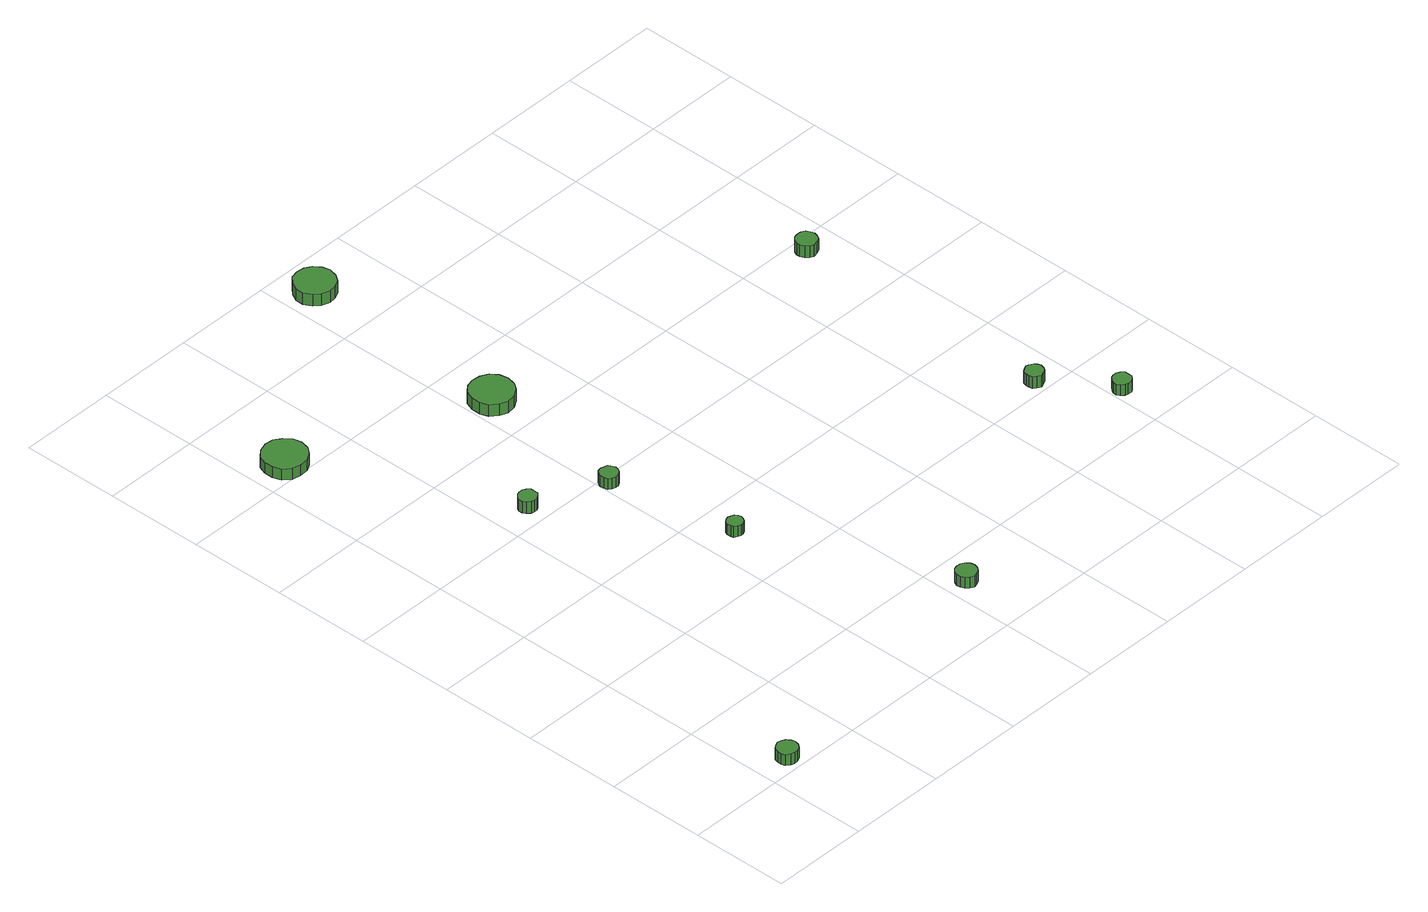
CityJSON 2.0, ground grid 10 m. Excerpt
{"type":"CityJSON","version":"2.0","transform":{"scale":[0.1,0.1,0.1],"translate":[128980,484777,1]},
"CityObjects":{
"tree1":{"type":"SolitaryVegetationObject","attributes":{"function":"something"},"geometry":[{"type":"MultiSurface","lod":"1","boundaries":[[[0,1,2,3,4,5,6,7,8,9,10,11,12,13,14]],[[15,16,17,18,19,20,21,22,23,24,25,26,27,28,29]],[[0,29,28,1]],[[1,28,27,2]],[[2,27,26,3]],[[3,26,25,4]],[[4,25,24,5]],[[5,24,23,6]],[[6,23,22,7]],[[7,22,21,8]],[[8,21,20,9]],[[9,20,19,10]],[[10,19,18,11]],[[11,18,17,12]],[[12,17,16,13]],[[13,16,15,14]],[[14,15,29,0]]]}]},
"tree2":{"type":"SolitaryVegetationObject","attributes":{"function":"something"},"geometry":[{"type":"MultiSurface","lod":"1","boundaries":[[[30,31,32,33,34,35,36,37,38,39,40,41,42,43,44]],[[45,46,47,48,49,50,51,52,53,54,55,56,57,58,59]],[[30,59,58,31]],[[31,58,57,32]],[[32,57,56,33]],[[33,56,55,34]],[[34,55,54,35]],[[35,54,53,36]],[[36,53,52,37]],[[37,52,51,38]],[[38,51,50,39]],[[39,50,49,40]],[[40,49,48,41]],[[41,48,47,42]],[[42,47,46,43]],[[43,46,45,44]],[[44,45,59,30]]]}]},
"tree3":{"type":"SolitaryVegetationObject","attributes":{"function":"something"},"geometry":[{"type":"MultiSurface","lod":"1","boundaries":[[[60,61,62,63,64,65,66,67,68,69,70,71,72,73,74]],[[75,76,77,78,79,80,81,82,83,84,85,86,87,88,89]],[[60,89,88,61]],[[61,88,87,62]],[[62,87,86,63]],[[63,86,85,64]],[[64,85,84,65]],[[65,84,83,66]],[[66,83,82,67]],[[67,82,81,68]],[[68,81,80,69]],[[69,80,79,70]],[[70,79,78,71]],[[71,78,77,72]],[[72,77,76,73]],[[73,76,75,74]],[[74,75,89,60]]]}]},
"tree4":{"type":"SolitaryVegetationObject","attributes":{"function":"something"},"geometry":[{"type":"MultiSurface","lod":"1","boundaries":[[[90,91,92,93,94,95,96,97,98,99,100,101,102,103,104]],[[105,106,107,108,109,110,111,112,113,114,115,116,117,118,119]],[[90,119,118,91]],[[91,118,117,92]],[[92,117,116,93]],[[93,116,115,94]],[[94,115,114,95]],[[95,114,113,96]],[[96,113,112,97]],[[97,112,111,98]],[[98,111,110,99]],[[99,110,109,100]],[[100,109,108,101]],[[101,108,107,102]],[[102,107,106,103]],[[103,106,105,104]],[[104,105,119,90]]]}]},
"tree5":{"type":"SolitaryVegetationObject","attributes":{"function":"something"},"geometry":[{"type":"MultiSurface","lod":"1","boundaries":[[[120,121,122,123,124,125,126,127,128,129,130,131,132,133,134]],[[135,136,137,138,139,140,141,142,143,144,145,146,147,148,149]],[[120,149,148,121]],[[121,148,147,122]],[[122,147,146,123]],[[123,146,145,124]],[[124,145,144,125]],[[125,144,143,126]],[[126,143,142,127]],[[127,142,141,128]],[[128,141,140,129]],[[129,140,139,130]],[[130,139,138,131]],[[131,138,137,132]],[[132,137,136,133]],[[133,136,135,134]],[[134,135,149,120]]]}]},
"tree6":{"type":"SolitaryVegetationObject","attributes":{"function":"something"},"geometry":[{"type":"MultiSurface","lod":"1","boundaries":[[[150,151,152,153,154,155,156,157,158,159,160,161,162,163,164]],[[165,166,167,168,169,170,171,172,173,174,175,176,177,178,179]],[[150,179,178,151]],[[151,178,177,152]],[[152,177,176,153]],[[153,176,175,154]],[[154,175,174,155]],[[155,174,173,156]],[[156,173,172,157]],[[157,172,171,158]],[[158,171,170,159]],[[159,170,169,160]],[[160,169,168,161]],[[161,168,167,162]],[[162,167,166,163]],[[163,166,165,164]],[[164,165,179,150]]]}]},
"tree7":{"type":"SolitaryVegetationObject","attributes":{"function":"something"},"geometry":[{"type":"MultiSurface","lod":"1","boundaries":[[[180,181,182,183,184,185,186,187,188,189,190,191,192,193,194]],[[195,196,197,198,199,200,201,202,203,204,205,206,207,208,209]],[[180,209,208,181]],[[181,208,207,182]],[[182,207,206,183]],[[183,206,205,184]],[[184,205,204,185]],[[185,204,203,186]],[[186,203,202,187]],[[187,202,201,188]],[[188,201,200,189]],[[189,200,199,190]],[[190,199,198,191]],[[191,198,197,192]],[[192,197,196,193]],[[193,196,195,194]],[[194,195,209,180]]]}]},
"tree8":{"type":"SolitaryVegetationObject","attributes":{"function":"something"},"geometry":[{"type":"MultiSurface","lod":"1","boundaries":[[[210,211,212,213,214,215,216,217,218,219,220,221,222,223,224]],[[225,226,227,228,229,230,231,232,233,234,235,236,237,238,239]],[[210,239,238,211]],[[211,238,237,212]],[[212,237,236,213]],[[213,236,235,214]],[[214,235,234,215]],[[215,234,233,216]],[[216,233,232,217]],[[217,232,231,218]],[[218,231,230,219]],[[219,230,229,220]],[[220,229,228,221]],[[221,228,227,222]],[[222,227,226,223]],[[223,226,225,224]],[[224,225,239,210]]]}]},
"tree9":{"type":"SolitaryVegetationObject","attributes":{"function":"something"},"geometry":[{"type":"MultiSurface","lod":"1","boundaries":[[[240,241,242,243,244,245,246,247,248,249,250,251,252,253,254]],[[255,256,257,258,259,260,261,262,263,264,265,266,267,268,269]],[[240,269,268,241]],[[241,268,267,242]],[[242,267,266,243]],[[243,266,265,244]],[[244,265,264,245]],[[245,264,263,246]],[[246,263,262,247]],[[247,262,261,248]],[[248,261,260,249]],[[249,260,259,250]],[[250,259,258,251]],[[251,258,257,252]],[[252,257,256,253]],[[253,256,255,254]],[[254,255,269,240]]]}]},
"tree10":{"type":"SolitaryVegetationObject","attributes":{"function":"something"},"geometry":[{"type":"MultiSurface","lod":"1","boundaries":[[[270,271,272,273,274,275,276,277,278,279,280,281,282,283,284]],[[285,286,287,288,289,290,291,292,293,294,295,296,297,298,299]],[[270,299,298,271]],[[271,298,297,272]],[[272,297,296,273]],[[273,296,295,274]],[[274,295,294,275]],[[275,294,293,276]],[[276,293,292,277]],[[277,292,291,278]],[[278,291,290,279]],[[279,290,289,280]],[[280,289,288,281]],[[281,288,287,282]],[[282,287,286,283]],[[283,286,285,284]],[[284,285,299,270]]]}]},
"tree11":{"type":"SolitaryVegetationObject","attributes":{"function":"something"},"geometry":[{"type":"MultiSurface","lod":"1","boundaries":[[[300,301,302,303,304,305,306,307,308,309,310,311,312,313,314]],[[315,316,317,318,319,320,321,322,323,324,325,326,327,328,329]],[[300,329,328,301]],[[301,328,327,302]],[[302,327,326,303]],[[303,326,325,304]],[[304,325,324,305]],[[305,324,323,306]],[[306,323,322,307]],[[307,322,321,308]],[[308,321,320,309]],[[309,320,319,310]],[[310,319,318,311]],[[311,318,317,312]],[[312,317,316,313]],[[313,316,315,314]],[[314,315,329,300]]]}]}
},
"vertices":[
[44,16,16],[43,20,16],[40,24,16],[36,26,16],[32,27,16],[28,25,16],[24,22,16],[23,18,16],[23,14,16],[24,10,16],[28,7,16],[32,6,16],[36,6,16],[40,8,16],[43,12,16],[43,12,4],[40,8,4],[36,6,4],[32,6,4],[28,7,4],[24,10,4],[23,14,4],[23,18,4],[24,22,4],[28,25,4],[32,27,4],[36,26,4],[40,24,4],[43,20,4],[44,16,4],
[46,608,29],[44,617,29],[38,624,29],[31,629,29],[22,630,29],[13,627,29],[6,621,29],[3,613,29],[3,604,29],[6,595,29],[13,589,29],[22,587,29],[31,588,29],[38,592,29],[44,599,29],[44,599,17],[38,592,17],[31,588,17],[22,587,17],[13,589,17],[6,595,17],[3,604,17],[3,613,17],[6,621,17],[13,627,17],[22,630,17],[31,629,17],[38,624,17],[44,617,17],[46,608,17],
[138,415,25],[138,419,25],[135,422,25],[132,424,25],[128,424,25],[125,423,25],[122,420,25],[120,417,25],[120,413,25],[122,410,25],[125,407,25],[128,406,25],[132,406,25],[135,408,25],[138,411,25],[138,411,12],[135,408,12],[132,406,12],[128,406,12],[125,407,12],[122,410,12],[120,413,12],[120,417,12],[122,420,12],[125,423,12],[128,424,12],[132,424,12],[135,422,12],[138,419,12],[138,415,12],
[238,260,22],[237,263,22],[235,266,22],[232,267,22],[229,268,22],[226,267,22],[223,265,22],[222,262,22],[222,258,22],[223,255,22],[226,253,22],[229,252,22],[232,252,22],[235,254,22],[237,257,22],[237,257,10],[235,254,10],[232,252,10],[229,252,10],[226,253,10],[223,255,10],[222,258,10],[222,262,10],[223,265,10],[226,267,10],[229,268,10],[232,267,10],[235,266,10],[237,263,10],[238,260,10],
[212,386,24],[211,389,24],[209,393,24],[205,394,24],[202,395,24],[198,394,24],[195,391,24],[194,388,24],[194,384,24],[195,380,24],[198,378,24],[202,377,24],[205,377,24],[209,379,24],[211,382,24],[211,382,12],[209,379,12],[205,377,12],[202,377,12],[198,378,12],[195,380,12],[194,384,12],[194,388,12],[195,391,12],[198,394,12],[202,395,12],[205,394,12],[209,393,12],[211,389,12],[212,386,12],
[331,67,18],[330,71,18],[327,75,18],[323,77,18],[319,77,18],[315,76,18],[312,73,18],[310,69,18],[310,65,18],[312,61,18],[315,58,18],[319,56,18],[323,57,18],[327,59,18],[330,63,18],[330,63,6],[327,59,6],[323,57,6],[319,56,6],[315,58,6],[312,61,6],[310,65,6],[310,69,6],[312,73,6],[315,76,6],[319,77,6],[323,77,6],[327,75,6],[330,71,6],[331,67,6],
[235,536,29],[233,545,29],[228,552,29],[220,556,29],[211,557,29],[203,555,29],[196,549,29],[193,540,29],[193,531,29],[196,523,29],[203,517,29],[211,514,29],[220,515,29],[228,520,29],[233,527,29],[233,527,16],[228,520,16],[220,515,16],[211,514,16],[203,517,16],[196,523,16],[193,531,16],[193,540,16],[196,549,16],[203,555,16],[211,557,16],[220,556,16],[228,552,16],[233,545,16],[235,536,16],
[243,756,26],[241,764,26],[236,771,26],[229,775,26],[221,776,26],[213,774,26],[207,768,26],[203,760,26],[203,752,26],[207,744,26],[213,739,26],[221,736,26],[229,737,26],[236,741,26],[241,748,26],[241,748,13],[236,741,13],[229,737,13],[221,736,13],[213,739,13],[207,744,13],[203,752,13],[203,760,13],[207,768,13],[213,774,13],[221,776,13],[229,775,13],[236,771,13],[241,764,13],[243,756,13],
[575,213,19],[574,216,19],[572,219,19],[568,221,19],[565,222,19],[561,220,19],[558,218,19],[557,214,19],[557,211,19],[558,207,19],[561,205,19],[565,203,19],[568,204,19],[572,206,19],[574,209,19],[574,209,6],[572,206,6],[568,204,6],[565,203,6],[561,205,6],[558,207,6],[557,211,6],[557,214,6],[558,218,6],[561,220,6],[565,222,6],[568,221,6],[572,219,6],[574,216,6],[575,213,6],
[619,149,18],[619,153,18],[616,156,18],[613,158,18],[609,158,18],[606,157,18],[603,154,18],[601,151,18],[601,147,18],[603,144,18],[606,141,18],[609,140,18],[613,140,18],[616,142,18],[619,145,18],[619,145,6],[616,142,6],[613,140,6],[609,140,6],[606,141,6],[603,144,6],[601,147,6],[601,151,6],[603,154,6],[606,157,6],[609,158,6],[613,158,6],[616,156,6],[619,153,6],[619,149,6],
[574,483,21],[573,487,21],[571,491,21],[567,493,21],[562,493,21],[558,492,21],[555,489,21],[553,485,21],[553,481,21],[555,477,21],[558,474,21],[562,472,21],[567,473,21],[571,475,21],[573,479,21],[573,479,8],[571,475,8],[567,473,8],[562,472,8],[558,474,8],[555,477,8],[553,481,8],[553,485,8],[555,489,8],[558,492,8],[562,493,8],[567,493,8],[571,491,8],[573,487,8],[574,483,8]
]}
